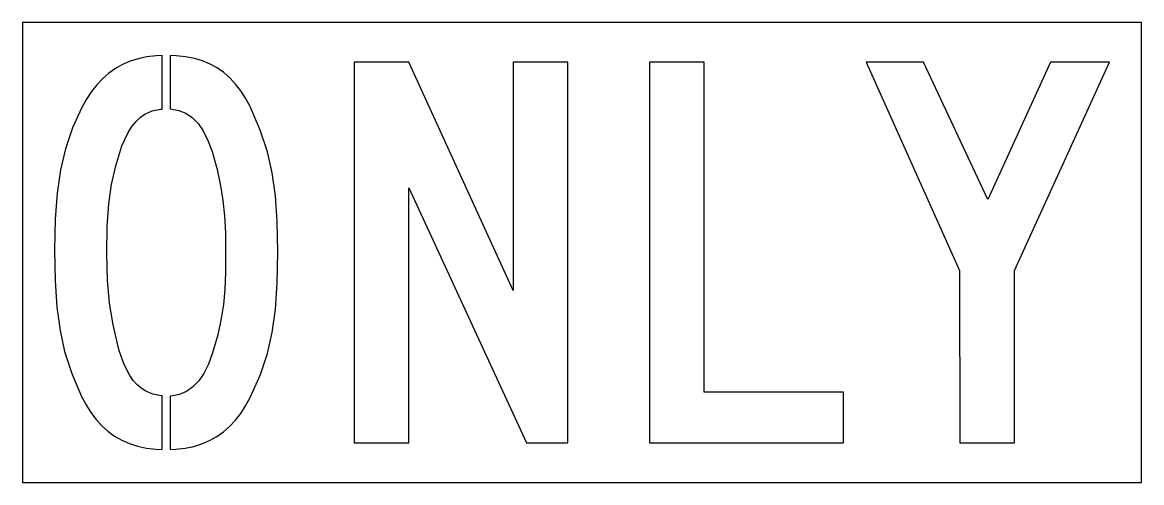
# Model space of a CAD drawing. Header units: inches. Extents: x 0 to 70.5, y 0 to 29.
import ezdxf

# ---------------------------------------------------------------- set-up
doc = ezdxf.new("R2010")
doc.units = ezdxf.units.IN
doc.layers.add('CUT', color=1, linetype='CONTINUOUS')
doc.layers.add('SHEET', color=8, linetype='CONTINUOUS')

msp = doc.modelspace()

# ---------------------------------------------------------------- linework, layer by layer
at = {"layer": 'CUT'}
for points in [[(2.029, 14.671), (2.062, 12.71), (2.173, 11.05), (2.37, 9.589), (2.663, 8.259), (3.11, 6.872), (3.729, 5.431), (4.015, 4.902), (4.32, 4.42), (4.646, 3.986), (4.989, 3.604), (5.384, 3.243), (5.808, 2.932), (6.261, 2.67), (6.74, 2.461), (7.259, 2.295), (7.814, 2.177), (8.407, 2.106), (8.811, 2.089), (8.811, 5.466), (8.744, 5.467), (8.212, 5.576), (7.735, 5.786), (7.467, 5.966), (7.219, 6.185), (6.988, 6.444), (6.775, 6.744), (6.395, 7.476), (6.073, 8.392), (5.712, 9.932), (5.485, 11.313), (5.356, 12.761), (5.313, 14.417), (5.342, 16.156), (5.438, 17.557), (5.613, 18.793), (5.882, 19.966), (6.273, 21.219), (6.661, 22.067), (6.892, 22.43), (7.146, 22.741), (7.422, 23.001), (7.717, 23.206), (8.185, 23.417), (8.715, 23.532), (8.811, 23.534), (8.811, 26.911), (8.422, 26.895), (7.838, 26.826), (7.29, 26.712), (6.782, 26.554), (6.305, 26.35), (5.857, 26.098), (5.436, 25.797), (5.04, 25.445), (4.689, 25.067), (4.357, 24.641), (4.044, 24.167), (3.742, 23.636), (3.157, 22.354), (2.712, 21.028), (2.406, 19.703), (2.196, 18.241), (2.072, 16.59)], [(9.311, 2.087), (9.67, 2.098), (10.248, 2.164), (10.796, 2.277), (11.305, 2.436), (11.792, 2.645), (12.245, 2.9), (12.67, 3.205), (13.07, 3.559), (13.418, 3.934), (13.75, 4.361), (14.061, 4.834), (14.353, 5.355), (14.995, 6.805), (15.434, 8.129), (15.733, 9.454), (15.936, 10.91), (16.054, 12.569), (16.093, 14.532), (16.055, 16.45), (15.938, 18.072), (15.735, 19.51), (15.435, 20.833), (14.986, 22.202), (14.339, 23.701), (14.051, 24.225), (13.75, 24.692), (13.424, 25.117), (13.083, 25.488), (12.696, 25.832), (12.276, 26.13), (11.829, 26.377), (11.351, 26.577), (10.834, 26.731), (10.282, 26.839), (9.686, 26.902), (9.311, 26.913), (9.311, 23.546), (9.85, 23.456), (10.302, 23.274), (10.704, 23.001), (11.066, 22.632), (11.39, 22.164), (11.689, 21.566), (11.951, 20.854), (12.261, 19.735), (12.487, 18.701), (12.632, 17.78), (12.731, 16.81), (12.789, 15.744), (12.793, 13.248), (12.744, 12.162), (12.658, 11.216), (12.528, 10.336), (12.306, 9.312), (11.982, 8.172), (11.724, 7.47), (11.434, 6.884), (11.11, 6.408), (10.747, 6.029), (10.342, 5.747), (9.888, 5.557), (9.348, 5.458), (9.311, 5.458)], [(20.892, 2.503), (24.345, 2.502), (24.345, 18.582), (31.755, 2.501), (34.366, 2.501), (34.366, 26.496), (30.914, 26.501), (30.912, 12.103), (24.346, 26.499), (20.892, 26.499)], [(39.503, 2.501), (51.713, 2.501), (51.712, 5.7), (42.955, 5.704), (42.955, 26.501), (39.507, 26.501)], [(53.146, 26.499), (59.038, 13.363), (59.043, 2.501), (62.491, 2.501), (62.492, 13.367), (68.471, 26.501), (64.766, 26.501), (60.809, 17.83), (56.766, 26.501)]]:
    msp.add_lwpolyline(points, close=True, dxfattribs=at)
at = {"layer": 'SHEET'}
msp.add_lwpolyline([(0, 0), (70.5, 0), (70.5, 29), (0, 29)], close=True, dxfattribs=at)

doc.saveas('drawing.dxf')
